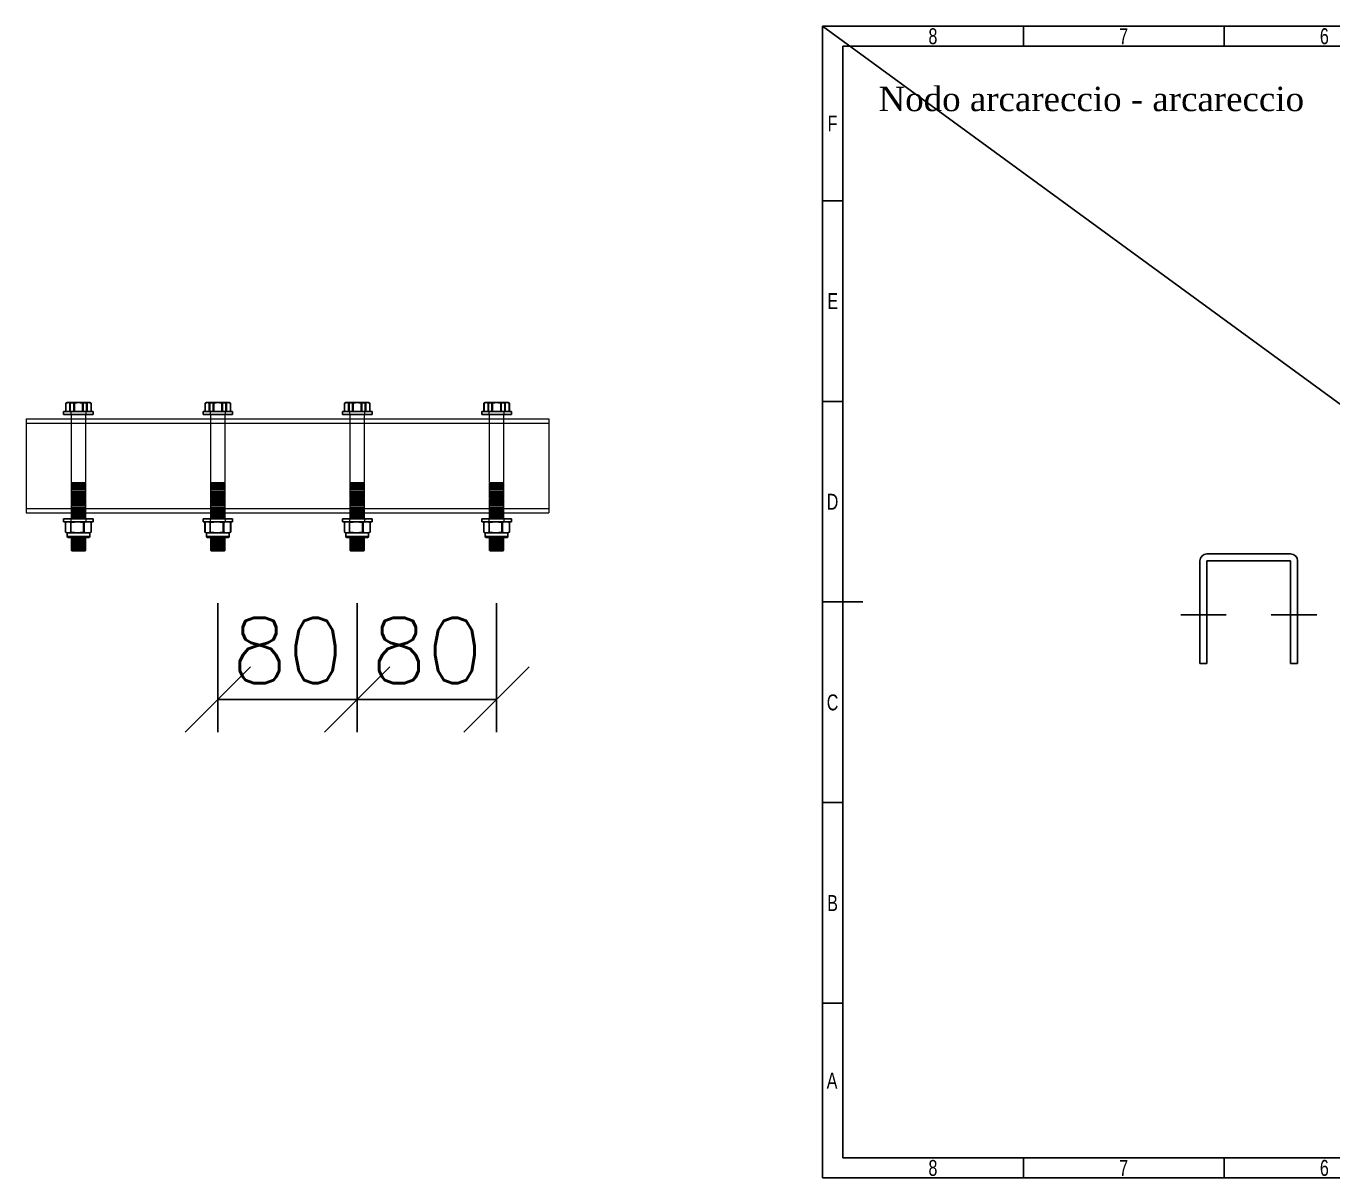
# Model space of a CAD drawing. Header units: millimetres. Extents: x -116399 to 112199, y -90759 to -31335.
# Drawn here: x -3726 to -2976, y -47065 to -46404 of the extents above; entities that cross this region are included whole.
import ezdxf

# ---------------------------------------------------------------- set-up
doc = ezdxf.new("R2010")
doc.units = ezdxf.units.MM
doc.layers.add('cartiglio', color=7, linetype='Continuous', lineweight=15)
doc.styles.add('Annotative', font='simplex.shx', dxfattribs={"height": 2.5})
doc.styles.add('SLDTEXTSTYLE0', font='TXT', dxfattribs={"width": 0.75})
doc.styles.get("Standard").update_dxf_attribs({"font": 'arial.ttf'})
doc.dimstyles.new('Annotative', dxfattribs={"dimscale": 0, "dimtxt": 2.5, "dimasz": 2.5, "dimexe": 1.25, "dimexo": 2, "dimtad": 1, "dimtxsty": 'Annotative', "dimblk": 'OBLIQUE', "dimcen": 2.5, "dimazin": 3, "dimtfac": 1, "dimtmove": 0, "dimatfit": 3, "dimfxl": 1})

# ---------------------------------------------------------------- blocks, each defined once
blk = doc.blocks.new('A$C8598e26f')
at = {"color": 6, "linetype": 'Continuous', "lineweight": 25}
for p, q in [((-7.75, -0.5), (-5.89, 0)), ((-7.04, 0), (-7.44, -0.23)), ((-7.04, 0), (-5.89, 0)), ((-5.89, 0), (-5.03, 0)), ((-5.03, 0), (-3.18, -0.5)), ((-5.03, 0), (0, 0)), ((-2.83, -0.5), (0, 0)), ((0, 0), (1.31, 0)), ((1.31, 0), (4.14, -0.5)), ((1.31, 0), (5.39, 0)), ((4.42, -0.5), (5.39, 0)), ((5.39, 0), (5.84, 0)), ((6.43, -0.23), (6.03, 0)), ((-9, -5.3), (-9, -6.9)), ((8, -5.3), (-9, -5.3)), ((8, -6.9), (-9, -6.9)), ((-7.41, -0.29), (-7.82, -0.5)), ((-7.75, -0.5), (-7.82, -0.5)), ((-7.82, -5.3), (-7.82, -0.5)), ((-7.75, -0.5), (-7.75, -5.3)), ((-2.83, -0.5), (-3.18, -0.5)), ((-3.18, -5.3), (-3.18, -0.5)), ((-2.83, -0.5), (-2.83, -5.3)), ((4.14, -5.3), (4.14, -0.5)), ((4.42, -0.5), (4.14, -0.5)), ((4.42, -0.5), (4.42, -5.3)), ((5.84, 0), (6.81, -0.5)), ((5.84, 0), (6.03, 0)), ((6.81, -5.3), (6.81, -0.5)), ((8, -6.9), (8, -5.3)), ((-9, -66.9), (-9, -68.5)), ((8, -66.9), (-9, -66.9)), ((8, -68.5), (8, -66.9)), ((8, -68.5), (-9, -68.5)), ((-7.7, -68.95), (-7.88, -69.02)), ((-7.85, -69.02), (-7.88, -69.02)), ((-7.88, -74.48), (-7.88, -69.02)), ((-7.88, -74.48), (-7.7, -74.57)), ((-7.85, -74.48), (-7.88, -74.48)), ((-7.85, -69.02), (-7.85, -74.48)), ((-6.99, -68.5), (-7.72, -68.92)), ((-7.71, -74.58), (-6.99, -75)), ((-3.49, -69.02), (-3.87, -69.02)), ((-3.87, -74.48), (-3.87, -69.02)), ((-3.49, -74.48), (-3.87, -74.48)), ((-3.49, -69.02), (-3.49, -74.48)), ((3.85, -69.02), (3.51, -69.02)), ((3.85, -74.48), (3.51, -74.48)), ((3.85, -69.02), (3.85, -74.48)), ((6.88, -69.02), (5.99, -68.5)), ((5.99, -75), (6.88, -74.48)), ((6.88, -74.48), (6.88, -69.02)), ((-6.99, -75), (-6.99, -77)), ((5.99, -75), (-6.99, -75)), ((5.99, -77), (-6.99, -77)), ((5.49, -77.5), (-6.49, -77.5)), ((-4.5, -77.5), (-4.5, -78.1)), ((-3.56, -78.1), (-4.5, -78.1)), ((-4.5, -78.3), (-4.5, -79.1)), ((-3.56, -78.3), (-4.5, -78.3)), ((-3.56, -79.1), (-4.5, -79.1)), ((-4.5, -79.3), (-4.5, -80.1)), ((-3.56, -79.3), (-4.5, -79.3)), ((-3.56, -80.1), (-4.5, -80.1)), ((-4.5, -80.3), (-4.5, -81.1)), ((-3.56, -80.3), (-4.5, -80.3)), ((-3.56, -81.1), (-4.5, -81.1)), ((-4.5, -81.3), (-4.5, -82.1)), ((-3.56, -81.3), (-4.5, -81.3)), ((-3.56, -82.1), (-4.5, -82.1)), ((-4.5, -82.3), (-4.5, -83.1)), ((-3.56, -82.3), (-4.5, -82.3)), ((-4.3, -78.1), (-4.3, -78.3)), ((-4.3, -79.1), (-4.3, -79.3)), ((-4.3, -80.1), (-4.3, -80.3)), ((-4.3, -81.1), (-4.3, -81.3)), ((-4.3, -82.1), (-4.3, -82.3)), ((3.5, -78.1), (-3.56, -78.1)), ((3.5, -78.3), (-3.56, -78.3)), ((3.5, -79.1), (-3.56, -79.1)), ((3.5, -79.3), (-3.56, -79.3)), ((3.5, -80.1), (-3.56, -80.1)), ((3.5, -80.3), (-3.56, -80.3)), ((3.5, -81.1), (-3.56, -81.1)), ((3.5, -81.3), (-3.56, -81.3)), ((3.5, -82.1), (-3.56, -82.1)), ((3.5, -82.3), (-3.56, -82.3)), ((3.3, -78.3), (3.3, -78.1)), ((3.3, -79.3), (3.3, -79.1)), ((3.3, -80.3), (3.3, -80.1)), ((3.3, -81.3), (3.3, -81.1)), ((3.3, -82.3), (3.3, -82.1)), ((3.5, -78.1), (3.5, -77.5)), ((3.5, -79.1), (3.5, -78.3)), ((3.5, -80.1), (3.5, -79.3)), ((3.5, -81.1), (3.5, -80.3)), ((3.5, -82.1), (3.5, -81.3)), ((3.5, -83.1), (3.5, -82.3)), ((5.99, -77), (5.99, -75)), ((-3.56, -83.1), (-4.5, -83.1)), ((-4.5, -83.3), (-4.5, -84.1)), ((-3.56, -83.3), (-4.5, -83.3)), ((-3.56, -84.1), (-4.5, -84.1)), ((-4.5, -84.3), (-4.5, -85.1)), ((-3.56, -84.3), (-4.5, -84.3)), ((-3.56, -85.1), (-4.5, -85.1)), ((-4.3, -83.1), (-4.3, -83.3)), ((-4.3, -84.1), (-4.3, -84.3)), ((-4.3, -85.1), (-4.3, -85.3)), ((-3.4, -85.3), (-4.3, -85.3)), ((3.5, -83.1), (-3.56, -83.1)), ((3.5, -83.3), (-3.56, -83.3)), ((3.5, -84.1), (-3.56, -84.1)), ((3.5, -84.3), (-3.56, -84.3)), ((3.5, -85.1), (-3.56, -85.1)), ((3.3, -85.3), (-3.4, -85.3)), ((3.3, -83.3), (3.3, -83.1)), ((3.3, -84.3), (3.3, -84.1)), ((3.3, -85.3), (3.3, -85.1)), ((3.5, -84.1), (3.5, -83.3)), ((3.5, -85.1), (3.5, -84.3))]:
    blk.add_line(p, q, dxfattribs=at)
at = {"color": 6, "linetype": 'Continuous', "lineweight": 18}
for p, q in [((-6.85, 0), (-7.41, -0.29)), ((-5.43, -0.5), (-6.4, 0)), ((-2.32, 0), (-5.14, -0.5)), ((4.03, 0), (2.17, -0.5)), ((6.74, -0.5), (4.89, 0)), ((-5.43, -0.5), (-5.14, -0.5)), ((-5.43, -0.5), (-5.43, -5.3)), ((-5.14, -5.3), (-5.14, -0.5)), ((-4.7, -5.3), (-4.7, -6.9)), ((-4.5, -6.9), (-4.5, -46.1)), ((1.82, -0.5), (-1.01, 0)), ((1.82, -0.5), (1.82, -5.3)), ((1.82, -0.5), (2.17, -0.5)), ((2.17, -5.3), (2.17, -0.5)), ((3.5, -46.1), (3.5, -6.9)), ((3.7, -6.9), (3.7, -5.3)), ((6.74, -0.5), (6.81, -0.5)), ((6.74, -0.5), (6.74, -5.3)), ((-3.56, -46.1), (-4.5, -46.1)), ((-3.56, -46.3), (-4.5, -46.3)), ((-4.5, -46.3), (-4.5, -47.1)), ((-3.56, -47.1), (-4.5, -47.1)), ((-3.56, -47.3), (-4.5, -47.3)), ((-4.5, -47.3), (-4.5, -48.1)), ((-3.56, -48.1), (-4.5, -48.1)), ((-3.56, -48.3), (-4.5, -48.3)), ((-4.5, -48.3), (-4.5, -49.1)), ((-3.56, -49.1), (-4.5, -49.1)), ((-3.56, -49.3), (-4.5, -49.3)), ((-4.5, -49.3), (-4.5, -50.1)), ((-3.56, -50.1), (-4.5, -50.1)), ((-3.56, -50.3), (-4.5, -50.3)), ((-4.5, -50.3), (-4.5, -51.1)), ((-3.56, -51.1), (-4.5, -51.1)), ((-3.56, -51.3), (-4.5, -51.3)), ((-4.5, -51.3), (-4.5, -52.1)), ((-3.56, -52.1), (-4.5, -52.1)), ((-3.56, -52.3), (-4.5, -52.3)), ((-4.5, -52.3), (-4.5, -53.1)), ((-4.3, -46.1), (-4.3, -46.3)), ((-4.3, -47.1), (-4.3, -47.3)), ((-4.3, -48.1), (-4.3, -48.3)), ((-4.3, -49.1), (-4.3, -49.3)), ((-4.3, -50.1), (-4.3, -50.3)), ((-4.3, -51.1), (-4.3, -51.3)), ((-4.3, -52.1), (-4.3, -52.3)), ((3.5, -46.1), (-3.56, -46.1)), ((3.5, -46.3), (-3.56, -46.3)), ((3.5, -47.1), (-3.56, -47.1)), ((3.5, -47.3), (-3.56, -47.3)), ((3.5, -48.1), (-3.56, -48.1)), ((3.5, -48.3), (-3.56, -48.3)), ((3.5, -49.1), (-3.56, -49.1)), ((3.5, -49.3), (-3.56, -49.3)), ((3.5, -50.1), (-3.56, -50.1)), ((3.5, -50.3), (-3.56, -50.3)), ((3.5, -51.1), (-3.56, -51.1)), ((3.5, -51.3), (-3.56, -51.3)), ((3.5, -52.1), (-3.56, -52.1)), ((3.5, -52.3), (-3.56, -52.3)), ((3.3, -46.3), (3.3, -46.1)), ((3.3, -47.3), (3.3, -47.1)), ((3.3, -48.3), (3.3, -48.1)), ((3.3, -49.3), (3.3, -49.1)), ((3.3, -50.3), (3.3, -50.1)), ((3.3, -51.3), (3.3, -51.1)), ((3.3, -52.3), (3.3, -52.1)), ((3.5, -47.1), (3.5, -46.3)), ((3.5, -48.1), (3.5, -47.3)), ((3.5, -49.1), (3.5, -48.3)), ((3.5, -50.1), (3.5, -49.3)), ((3.5, -51.1), (3.5, -50.3)), ((3.5, -52.1), (3.5, -51.3)), ((3.5, -53.1), (3.5, -52.3)), ((-3.56, -53.1), (-4.5, -53.1)), ((-3.56, -53.3), (-4.5, -53.3)), ((-4.5, -53.3), (-4.5, -54.1)), ((-3.56, -54.1), (-4.5, -54.1)), ((-3.56, -54.3), (-4.5, -54.3)), ((-4.5, -54.3), (-4.5, -55.1)), ((-3.56, -55.1), (-4.5, -55.1)), ((-3.56, -55.3), (-4.5, -55.3)), ((-4.5, -55.3), (-4.5, -56.1)), ((-3.56, -56.1), (-4.5, -56.1)), ((-3.56, -56.3), (-4.5, -56.3)), ((-4.5, -56.3), (-4.5, -57.1)), ((-3.56, -57.1), (-4.5, -57.1)), ((-3.56, -57.3), (-4.5, -57.3)), ((-4.5, -57.3), (-4.5, -58.1)), ((-3.56, -58.1), (-4.5, -58.1)), ((-3.56, -58.3), (-4.5, -58.3)), ((-4.5, -58.3), (-4.5, -59.1)), ((-3.56, -59.1), (-4.5, -59.1)), ((-3.56, -59.3), (-4.5, -59.3)), ((-4.5, -59.3), (-4.5, -60.1)), ((-4.3, -53.1), (-4.3, -53.3)), ((-4.3, -54.1), (-4.3, -54.3)), ((-4.3, -55.1), (-4.3, -55.3)), ((-4.3, -56.1), (-4.3, -56.3)), ((-4.3, -57.1), (-4.3, -57.3)), ((-4.3, -58.1), (-4.3, -58.3)), ((-4.3, -59.1), (-4.3, -59.3)), ((3.5, -53.1), (-3.56, -53.1)), ((3.5, -53.3), (-3.56, -53.3)), ((3.5, -54.1), (-3.56, -54.1)), ((3.5, -54.3), (-3.56, -54.3)), ((3.5, -55.1), (-3.56, -55.1)), ((3.5, -55.3), (-3.56, -55.3)), ((3.5, -56.1), (-3.56, -56.1)), ((3.5, -56.3), (-3.56, -56.3)), ((3.5, -57.1), (-3.56, -57.1)), ((3.5, -57.3), (-3.56, -57.3)), ((3.5, -58.1), (-3.56, -58.1)), ((3.5, -58.3), (-3.56, -58.3)), ((3.5, -59.1), (-3.56, -59.1)), ((3.5, -59.3), (-3.56, -59.3)), ((3.3, -53.3), (3.3, -53.1)), ((3.3, -54.3), (3.3, -54.1)), ((3.3, -55.3), (3.3, -55.1)), ((3.3, -56.3), (3.3, -56.1)), ((3.3, -57.3), (3.3, -57.1)), ((3.3, -58.3), (3.3, -58.1)), ((3.3, -59.3), (3.3, -59.1)), ((3.5, -54.1), (3.5, -53.3)), ((3.5, -55.1), (3.5, -54.3)), ((3.5, -56.1), (3.5, -55.3)), ((3.5, -57.1), (3.5, -56.3)), ((3.5, -58.1), (3.5, -57.3)), ((3.5, -59.1), (3.5, -58.3)), ((3.5, -60.1), (3.5, -59.3)), ((-4.7, -66.9), (-4.7, -68.5)), ((-3.56, -60.1), (-4.5, -60.1)), ((-3.56, -60.3), (-4.5, -60.3)), ((-4.5, -60.3), (-4.5, -61.1)), ((-3.56, -61.1), (-4.5, -61.1)), ((-3.56, -61.3), (-4.5, -61.3)), ((-4.5, -61.3), (-4.5, -62.1)), ((-3.56, -62.1), (-4.5, -62.1)), ((-3.56, -62.3), (-4.5, -62.3)), ((-4.5, -62.3), (-4.5, -63.1)), ((-3.56, -63.1), (-4.5, -63.1)), ((-3.56, -63.3), (-4.5, -63.3)), ((-4.5, -63.3), (-4.5, -64.1)), ((-3.56, -64.1), (-4.5, -64.1)), ((-3.56, -64.3), (-4.5, -64.3)), ((-4.5, -64.3), (-4.5, -65.1)), ((-3.56, -65.1), (-4.5, -65.1)), ((-3.56, -65.3), (-4.5, -65.3)), ((-4.5, -65.3), (-4.5, -66.1)), ((-3.56, -66.1), (-4.5, -66.1)), ((-3.56, -66.3), (-4.5, -66.3)), ((-4.5, -66.3), (-4.5, -66.9)), ((-4.3, -60.1), (-4.3, -60.3)), ((-4.3, -61.1), (-4.3, -61.3)), ((-4.3, -62.1), (-4.3, -62.3)), ((-4.3, -63.1), (-4.3, -63.3)), ((-4.3, -64.1), (-4.3, -64.3)), ((-4.3, -65.1), (-4.3, -65.3)), ((-4.3, -66.1), (-4.3, -66.3)), ((3.5, -60.1), (-3.56, -60.1)), ((3.5, -60.3), (-3.56, -60.3)), ((3.5, -61.1), (-3.56, -61.1)), ((3.5, -61.3), (-3.56, -61.3)), ((3.5, -62.1), (-3.56, -62.1)), ((3.5, -62.3), (-3.56, -62.3)), ((3.5, -63.1), (-3.56, -63.1)), ((3.5, -63.3), (-3.56, -63.3)), ((3.5, -64.1), (-3.56, -64.1)), ((3.5, -64.3), (-3.56, -64.3)), ((3.5, -65.1), (-3.56, -65.1)), ((3.5, -65.3), (-3.56, -65.3)), ((3.5, -66.1), (-3.56, -66.1)), ((3.5, -66.3), (-3.56, -66.3)), ((3.3, -60.3), (3.3, -60.1)), ((3.3, -61.3), (3.3, -61.1)), ((3.3, -62.3), (3.3, -62.1)), ((3.3, -63.3), (3.3, -63.1)), ((3.3, -64.3), (3.3, -64.1)), ((3.3, -65.3), (3.3, -65.1)), ((3.3, -66.3), (3.3, -66.1)), ((3.5, -61.1), (3.5, -60.3)), ((3.5, -62.1), (3.5, -61.3)), ((3.5, -63.1), (3.5, -62.3)), ((3.5, -64.1), (3.5, -63.3)), ((3.5, -65.1), (3.5, -64.3)), ((3.5, -66.1), (3.5, -65.3)), ((3.5, -66.9), (3.5, -66.3)), ((3.7, -68.5), (3.7, -66.9)), ((6.84, -69.02), (6.88, -69.02)), ((6.84, -69.02), (6.84, -74.48)), ((6.84, -74.48), (6.88, -74.48)), ((-6.99, -77), (-1.02, -77)), ((-1.02, -77), (5.99, -77))]:
    blk.add_line(p, q, dxfattribs=at)
at = {"color": 6, "linetype": 'Continuous', "lineweight": 25, "flags": 128}
for points in [[(-3.49, -69.02), (0.08, -68.51), (3.51, -69.02)], [(3.51, -74.48), (-0.06, -74.99), (-3.49, -74.48)]]:
    blk.add_lwpolyline(points, dxfattribs=at)
at = {"color": 6, "linetype": 'Continuous', "lineweight": 25}
for centre, radius, start, end in [((-5.86, -72.69), 4.17, 61.48874, 118.51126), ((-5.86, -70.81), 4.17, 241.48874, 298.51126), ((5.35, -70.99), 2.47, 52.79489, 127.20511), ((5.35, -72.55), 2.44, 232.22505, 307.77495), ((-6.49, -77), 0.5, 180, 270), ((5.49, -77), 0.5, 270, 360)]:
    blk.add_arc(centre, radius, start, end, dxfattribs=at)
blk = doc.blocks.new('A$C5c80db92')
at = {"color": 6, "linetype": 'Continuous', "lineweight": 18}
for p, q in [((300, 27.75), (0, 27.75)), ((0, 27.75), (0, 26.25)), ((0, 26.25), (0, -26.25)), ((300, 25.25), (0, 25.25)), ((300, 27.75), (300, 26.25)), ((300, 26.25), (300, -26.25)), ((300, -23.75), (0, -23.75)), ((300, -26.25), (0, -26.25))]:
    blk.add_line(p, q, dxfattribs=at)
for p in [(30.5, 37.15), (110.5, 37.15), (190.5, 37.15), (270.5, 37.15)]:
    blk.add_blockref('A$C8598e26f', p)
blk = doc.blocks.new('_Oblique')
at = {"color": 0, "linetype": 'ByBlock', "lineweight": -2}
blk.add_line((-0.5, -0.5), (0.5, 0.5), dxfattribs=at)
blk = doc.blocks.new('*D534')
at = {"color": 8, "lineweight": -2}
for p, q in [((-3536.22, -46735.28), (-3536.22, -46809.31)), ((-3456.22, -46735.28), (-3456.22, -46809.31)), ((-3456.22, -46790.56), (-3536.22, -46790.56))]:
    blk.add_line(p, q, dxfattribs=at)
at = {"layer": 'Defpoints', "color": 0}
for p in [(-3536.22, -46705.28), (-3456.22, -46705.28), (-3536.22, -46790.56)]:
    blk.add_point(p, dxfattribs=at)
at = {"color": 8, "lineweight": -2, "xscale": 37.5, "yscale": 37.5, "zscale": 37.5, "rotation": 180}
blk.add_blockref('_Oblique', (-3536.22, -46790.56), dxfattribs=at)
at = {"color": 8, "lineweight": -2, "xscale": 37.5, "yscale": 37.5, "zscale": 37.5}
blk.add_blockref('_Oblique', (-3456.22, -46790.56), dxfattribs=at)
at = {"insert": (-3496.22, -46762.43), "char_height": 37.5, "attachment_point": 5, "style": 'Annotative'}
blk.add_mtext('80', dxfattribs=at)
blk = doc.blocks.new('*D535')
at = {"color": 8, "lineweight": -2}
for p, q in [((-3616.22, -46735.28), (-3616.22, -46809.31)), ((-3536.22, -46735.28), (-3536.22, -46809.31)), ((-3536.22, -46790.56), (-3616.22, -46790.56))]:
    blk.add_line(p, q, dxfattribs=at)
at = {"layer": 'Defpoints', "color": 0}
for p in [(-3616.22, -46705.28), (-3536.22, -46705.28), (-3616.22, -46790.56)]:
    blk.add_point(p, dxfattribs=at)
at = {"color": 8, "lineweight": -2, "xscale": 37.5, "yscale": 37.5, "zscale": 37.5, "rotation": 180}
blk.add_blockref('_Oblique', (-3616.22, -46790.56), dxfattribs=at)
at = {"color": 8, "lineweight": -2, "xscale": 37.5, "yscale": 37.5, "zscale": 37.5}
blk.add_blockref('_Oblique', (-3536.22, -46790.56), dxfattribs=at)
at = {"insert": (-3576.22, -46762.43), "char_height": 37.5, "attachment_point": 5, "style": 'Annotative'}
blk.add_mtext('80', dxfattribs=at)
blk = doc.blocks.new('1_3 TERRANOVA oriz A3')
at = {"color": 7, "linetype": 'Continuous'}
for p, q in [((0, -861), (0, 0)), ((0, 0), (1200, 0)), ((150, -15), (150, 0)), ((300, -15), (300, 0)), ((15, -846), (15, -15)), ((15, -15), (1185, -15)), ((15, -130.5), (0, -130.5)), ((15, -280.5), (0, -280.5)), ((0, -430.5), (30, -430.5)), ((15, -430.5), (0, -430.5)), ((15, -580.5), (0, -580.5)), ((15, -730.5), (0, -730.5)), ((1185, -846), (15, -846)), ((150, -846), (150, -861)), ((300, -846), (300, -861)), ((1200, -861), (0, -861))]:
    blk.add_line(p, q, dxfattribs=at)
at = {"color": 7, "linetype": 'Continuous', "char_height": 11.91, "attachment_point": 2, "style": 'SLDTEXTSTYLE0'}
for s, insert in [('8', (82.38, -1.59)), ('7', (224.88, -1.59)), ('6', (374.88, -1.59)), ('F', (7.37, -66.84)), ('E', (7.52, -199.59)), ('D', (7.36, -349.59)), ('C', (7.38, -499.59)), ('B', (7.41, -649.59)), ('A', (7.02, -782.34)), ('8', (82.38, -847.59)), ('7', (224.88, -847.59)), ('6', (374.88, -847.59))]:
    blk.add_mtext(s, dxfattribs=dict(at, insert=insert))
blk = doc.blocks.new('A$C4b1de92e')
at = {"color": 1}
for p, q in [((-24, 0), (24, 0)), ((-28, -4), (-28, -63)), ((-24, -4), (24, -4)), ((-24, -4), (-24, -63)), ((24, -4), (24, -63)), ((28, -4), (28, -63)), ((-28, -63), (-24, -63)), ((28, -63), (24, -63))]:
    blk.add_line(p, q, dxfattribs=at)
for centre, start, end in [((-24, -4), 90, 180), ((24, -4), 0, 90)]:
    blk.add_arc(centre, 4, start, end, dxfattribs=at)
blk = doc.blocks.new('A$C8413082e')
at = {"color": 1}
for p, q in [((15.07, 28), (-11.07, 28)), ((40.93, 28), (67.07, 28))]:
    blk.add_line(p, q, dxfattribs=at)
blk.add_blockref('A$C4b1de92e', (28, 63))

msp = doc.modelspace()

# ---------------------------------------------------------------- linework, layer by layer
at = {"color": 1}
msp.add_line((-3269.118, -46403.97), (-2380.742, -47053.698), dxfattribs=at)
for p, q in [((-3700.024, -46705.275), (-3692.424, -46705.275)), ((-3612.424, -46705.275), (-3620.024, -46705.275)), ((-3540.024, -46705.275), (-3532.424, -46705.275)), ((-3452.424, -46705.275), (-3460.024, -46705.275))]:
    msp.add_line(p, q)

# ---------------------------------------------------------------- block references
at = {"xscale": 0.7680000000000001, "yscale": 0.7680000000000001, "zscale": 0.7680000000000001}
msp.add_blockref('1_3 TERRANOVA oriz A3', (-3269.118, -46403.97), dxfattribs=at)
at = {"xscale": -1}
msp.add_blockref('A$C5c80db92', (-3426.224, -46657.125), dxfattribs=at)
at = {"color": 1}
msp.add_blockref('A$C8413082e', (-3052.597, -46769.975), dxfattribs=at)

# ---------------------------------------------------------------- texts
at = {"layer": 'cartiglio', "insert": (-2997.666, -46445.873), "char_height": 20, "width": 478.77579, "attachment_point": 5}
msp.add_mtext('\\pxql;{\\fTimes New Roman|b0|i0|c0|p18;\\H0.7018x;Nodo arcareccio - arcareccio}', dxfattribs=at)

# ---------------------------------------------------------------- dimensions: what is measured, and where the dimension line sits
for base, p1, p2, picture, middle in [((-3616.224, -46790.556), (-3536.224, -46705.275), (-3616.224, -46705.275), '*D535', (-3576.224, -46762.431)), ((-3536.224, -46790.556), (-3456.224, -46705.275), (-3536.224, -46705.275), '*D534', (-3496.224, -46762.431))]:
    dim = msp.add_linear_dim(base=base, p1=p1, p2=p2, dimstyle='Annotative', override={"dimscale": 0, "dimtix": 0, "dimtofl": 1, "dimtmove": 0, "dimatfit": 3})
    dim.commit()
    dim.dimension.update_dxf_attribs({"geometry": picture, "text_midpoint": middle})

doc.saveas('drawing.dxf')
